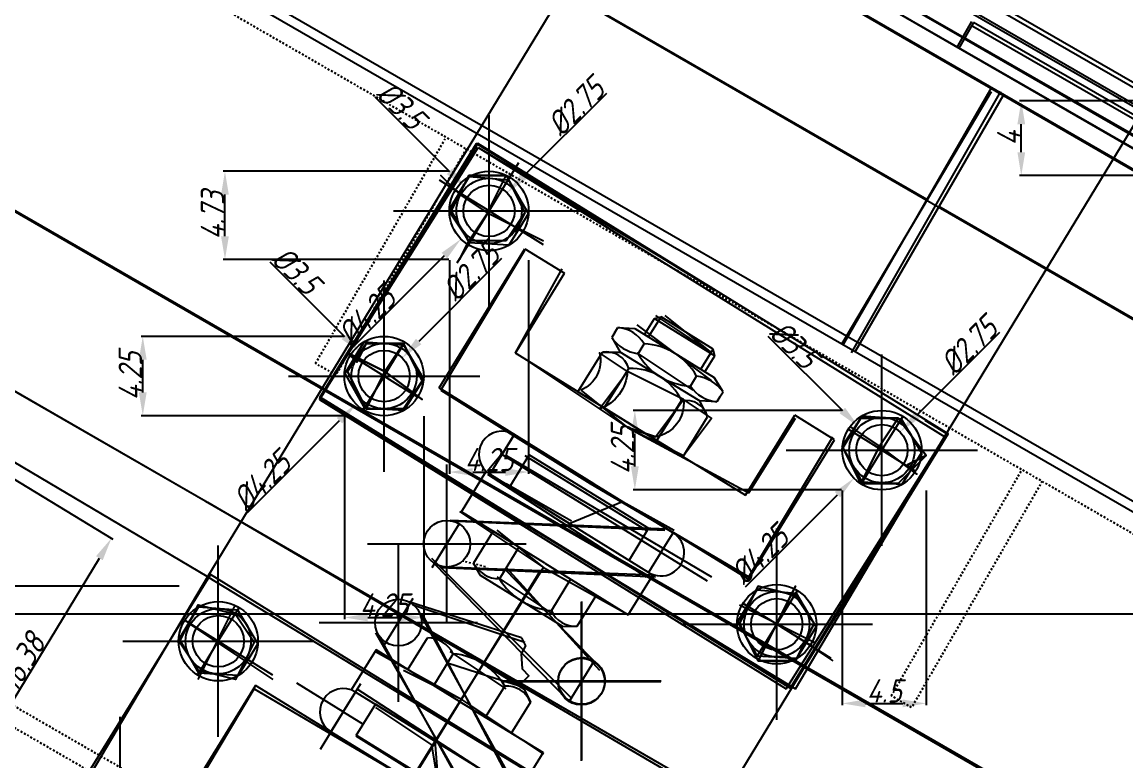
# Model space of a CAD drawing. Header units: millimetres. Extents: x 2787 to 6144, y -18 to 478.
# Drawn here: x 5946.6 to 6005.7, y 181.6 to 221.2 of the extents above; entities that cross this region are included whole.
import ezdxf

# ---------------------------------------------------------------- set-up
doc = ezdxf.new("R2010")
doc.units = ezdxf.units.MM
for name, pattern in [('ACAD_ISO02W100', [15, 12, -3]), ('CENTER', [50.8, 31.75, -6.35, 6.35, -6.35]), ('CENTER2', [28.575, 19.05, -3.175, 3.175, -3.175]), ('HIDDEN', [0.2, 0.1, -0.1])]:
    doc.linetypes.add(name, pattern=pattern)
for name, color, linetype in [('ADIM', 3, 'Continuous'), ('ADIM_CENTER', 1, 'Continuous'), ('ADIM_CLEAN', 3, 'Continuous'), ('ADIM_CLEAN_L', 3, 'Continuous')]:
    doc.layers.add(name, color=color, linetype=linetype)
for name, color, linetype, lineweight in [('图层1', 1, 'CENTER2', 25), ('图层2', 160, 'Continuous', 25), ('虚线', 8, 'ACAD_ISO02W100', 13)]:
    doc.layers.add(name, color=color, linetype=linetype, lineweight=lineweight)
doc.styles.get("Standard").update_dxf_attribs({"font": 'gbeitc.shx', "bigfont": 'gbcbig.shx'})
doc.dimstyles.new('ADIM', dxfattribs={"dimscale": 0.5, "dimtxt": 2.5, "dimasz": 2.5, "dimexe": 0.18, "dimexo": 0.0625, "dimgap": 0.09, "dimtad": 1, "dimdec": 4, "dimzin": 0, "dimdsep": 46, "dimtxsty": 'Standard', "dimcen": 0.09, "dimadec": 0, "dimazin": 0, "dimtfac": 1, "dimtdec": 4, "dimtofl": 0, "dimtmove": 0, "dimatfit": 3, "dimfxl": 1, "dimtolj": 1, "dimtzin": 0, "dimarcsym": 0})

# ---------------------------------------------------------------- blocks, each defined once
blk = doc.blocks.new('*D19')
at = {"layer": 'ADIM', "color": 0, "lineweight": -2, "transparency": 16777216}
for p, q in [((5921.027, 211.984), (5951.428, 193.526)), ((5912.527, 197.984), (5942.928, 179.526)), ((5943.5, 180.641), (5950.702, 192.504))]:
    blk.add_line(p, q, dxfattribs=at)
at = {"layer": 'ADIM', "color": 0, "transparency": 16777216}
for points in [[(5950.524, 192.612), (5950.88, 192.396), (5951.351, 193.573)], [(5943.322, 180.749), (5943.678, 180.533), (5942.851, 179.573)]]:
    blk.add_solid(points, dxfattribs=at)
at = {"layer": 'Defpoints', "color": 0, "transparency": 16777216}
for p in [(5921, 212), (5912.5, 198), (5951.351, 193.573)]:
    blk.add_point(p, dxfattribs=at)
at = {"layer": 'ADIM', "color": 0, "transparency": 16777216, "insert": (5946.528, 186.92), "char_height": 1.25, "attachment_point": 5, "rotation": 58.73627}
blk.add_mtext('\\A1;16.38', dxfattribs=at)
blk = doc.blocks.new('*D20')
at = {"layer": 'ADIM', "color": 0, "lineweight": -2, "transparency": 16777216}
for p, q in [((5895.516, 227.527), (5926.949, 279.239)), ((5951.334, 264.311), (5927.97, 278.513)), ((5921.016, 212.027), (5952.449, 263.739))]:
    blk.add_line(p, q, dxfattribs=at)
at = {"layer": 'ADIM', "color": 0, "transparency": 16777216}
for points in [[(5928.079, 278.691), (5927.862, 278.335), (5926.902, 279.162)], [(5951.442, 264.489), (5951.226, 264.133), (5952.402, 263.662)]]:
    blk.add_solid(points, dxfattribs=at)
at = {"layer": 'Defpoints', "color": 0, "transparency": 16777216}
for p in [(5926.902, 279.162), (5895.5, 227.5), (5921, 212)]:
    blk.add_point(p, dxfattribs=at)
at = {"layer": 'ADIM', "color": 0, "transparency": 16777216, "insert": (5940, 271.984), "char_height": 1.25, "attachment_point": 5, "rotation": 328.70696}
blk.add_mtext('\\A1;29.84', dxfattribs=at)
blk = doc.blocks.new('*D44')
at = {"layer": 'ADIM', "color": 0, "lineweight": -2, "transparency": 16777216}
for p, q in [((6011.469, 189.5), (5849.948, 189.5)), ((5850.038, 127.75), (5850.038, 188.25)), ((6011.469, 126.5), (5849.948, 126.5))]:
    blk.add_line(p, q, dxfattribs=at)
at = {"layer": 'ADIM', "color": 0, "transparency": 16777216}
for points in [[(5849.83, 188.25), (5850.246, 188.25), (5850.038, 189.5)], [(5849.83, 127.75), (5850.246, 127.75), (5850.038, 126.5)]]:
    blk.add_solid(points, dxfattribs=at)
at = {"layer": 'Defpoints', "color": 0, "transparency": 16777216}
for p in [(5850.038, 189.5), (6011.5, 189.5), (6011.5, 126.5)]:
    blk.add_point(p, dxfattribs=at)
at = {"layer": 'ADIM', "color": 0, "transparency": 16777216, "insert": (5849.368, 158), "char_height": 1.25, "attachment_point": 5, "rotation": 90}
blk.add_mtext('\\A1;63', dxfattribs=at)
blk = doc.blocks.new('*D46')
at = {"layer": 'ADIM', "color": 0, "lineweight": -2, "transparency": 16777216}
for p, q in [((5956.516, 191.527), (5987.949, 243.239)), ((6012.334, 228.311), (5988.97, 242.513)), ((5982.016, 176.027), (6013.449, 227.739))]:
    blk.add_line(p, q, dxfattribs=at)
at = {"layer": 'ADIM', "color": 0, "transparency": 16777216}
for points in [[(5989.079, 242.691), (5988.862, 242.335), (5987.902, 243.162)], [(6012.442, 228.489), (6012.226, 228.133), (6013.402, 227.662)]]:
    blk.add_solid(points, dxfattribs=at)
at = {"layer": 'Defpoints', "color": 0, "transparency": 16777216}
for p in [(5987.902, 243.162), (5956.5, 191.5), (5982, 176)]:
    blk.add_point(p, dxfattribs=at)
at = {"layer": 'ADIM', "color": 0, "transparency": 16777216, "insert": (6001, 235.984), "char_height": 1.25, "attachment_point": 5, "rotation": 328.70696}
blk.add_mtext('\\A1;29.84', dxfattribs=at)
blk = doc.blocks.new('*D47')
at = {"layer": 'ADIM', "color": 0, "lineweight": -2, "transparency": 16777216}
for p, q in [((5956.473, 191.516), (5926.888, 209.048)), ((5926.328, 207.927), (5919.602, 196.577)), ((5948.473, 178.016), (5918.888, 195.548))]:
    blk.add_line(p, q, dxfattribs=at)
at = {"layer": 'ADIM', "color": 0, "transparency": 16777216}
for points in [[(5926.149, 208.033), (5926.507, 207.821), (5926.965, 209.002)], [(5919.423, 196.684), (5919.782, 196.471), (5918.965, 195.502)]]:
    blk.add_solid(points, dxfattribs=at)
at = {"layer": 'Defpoints', "color": 0, "transparency": 16777216}
for p in [(5918.965, 195.502), (5956.5, 191.5), (5948.5, 178)]:
    blk.add_point(p, dxfattribs=at)
at = {"layer": 'ADIM', "color": 0, "transparency": 16777216, "insert": (5922.389, 202.594), "char_height": 1.25, "attachment_point": 5, "rotation": 59.34933}
blk.add_mtext('\\A1;15.69', dxfattribs=at)
blk = doc.blocks.new('*D50')
at = {"layer": 'ADIM', "color": 0, "lineweight": -2, "transparency": 16777216}
for p, q in [((5954.969, 191), (5877.641, 191)), ((5877.731, 165.25), (5877.731, 189.75)), ((5954.969, 164), (5877.641, 164))]:
    blk.add_line(p, q, dxfattribs=at)
at = {"layer": 'ADIM', "color": 0, "transparency": 16777216}
for points in [[(5877.523, 189.75), (5877.939, 189.75), (5877.731, 191)], [(5877.523, 165.25), (5877.939, 165.25), (5877.731, 164)]]:
    blk.add_solid(points, dxfattribs=at)
at = {"layer": 'Defpoints', "color": 0, "transparency": 16777216}
for p in [(5877.731, 191), (5955, 191), (5955, 164)]:
    blk.add_point(p, dxfattribs=at)
at = {"layer": 'ADIM', "color": 0, "transparency": 16777216, "insert": (5877.061, 177.5), "char_height": 1.25, "attachment_point": 5, "rotation": 90}
blk.add_mtext('\\A1;27', dxfattribs=at)
blk = doc.blocks.new('*D65')
at = {"layer": 'ADIM', "color": 0, "lineweight": -2, "transparency": 16777216}
for p, q in [((5963.833, 200.102), (5963.833, 189.237)), ((5968.083, 200.102), (5968.083, 189.237)), ((5965.083, 189.327), (5966.833, 189.327))]:
    blk.add_line(p, q, dxfattribs=at)
at = {"layer": 'ADIM', "color": 0, "transparency": 16777216}
for points in [[(5965.083, 189.535), (5965.083, 189.119), (5963.833, 189.327)], [(5966.833, 189.535), (5966.833, 189.119), (5968.083, 189.327)]]:
    blk.add_solid(points, dxfattribs=at)
at = {"layer": 'Defpoints', "color": 0, "transparency": 16777216}
for p in [(5963.833, 200.133), (5968.083, 200.133), (5968.083, 189.327)]:
    blk.add_point(p, dxfattribs=at)
at = {"layer": 'ADIM', "color": 0, "transparency": 16777216, "insert": (5965.958, 189.997), "char_height": 1.25, "attachment_point": 5}
blk.add_mtext('\\A1;4.25', dxfattribs=at)
blk = doc.blocks.new('*D66')
at = {"layer": 'ADIM', "color": 0, "lineweight": -2, "transparency": 16777216}
for p, q in [((5963.802, 204.383), (5952.937, 204.383)), ((5953.027, 201.383), (5953.027, 203.133)), ((5963.802, 200.133), (5952.937, 200.133))]:
    blk.add_line(p, q, dxfattribs=at)
at = {"layer": 'ADIM', "color": 0, "transparency": 16777216}
for points in [[(5952.819, 203.133), (5953.235, 203.133), (5953.027, 204.383)], [(5952.819, 201.383), (5953.235, 201.383), (5953.027, 200.133)]]:
    blk.add_solid(points, dxfattribs=at)
at = {"layer": 'Defpoints', "color": 0, "transparency": 16777216}
for p in [(5953.027, 204.383), (5963.833, 204.383), (5963.833, 200.133)]:
    blk.add_point(p, dxfattribs=at)
at = {"layer": 'ADIM', "color": 0, "transparency": 16777216, "insert": (5952.357, 202.258), "char_height": 1.25, "attachment_point": 5, "rotation": 90}
blk.add_mtext('\\A1;4.25', dxfattribs=at)
blk = doc.blocks.new('*D67')
at = {"layer": 'ADIM', "color": 0, "lineweight": -2, "transparency": 16777216}
for p, q in [((5972.253, 208.553), (5967.814, 204.114)), ((5965.958, 202.213), (5965.958, 202.303)), ((5965.913, 202.258), (5966.003, 202.258))]:
    blk.add_line(p, q, dxfattribs=at)
at = {"layer": 'ADIM', "color": 0, "transparency": 16777216}
blk.add_solid([(5967.667, 204.262), (5967.962, 203.967), (5966.93, 203.231)], dxfattribs=at)
at = {"layer": 'Defpoints', "color": 0, "transparency": 16777216}
for p in [(5966.93, 203.231), (5965.958, 202.258)]:
    blk.add_point(p, dxfattribs=at)
at = {"layer": 'ADIM', "color": 0, "transparency": 16777216, "insert": (5970.597, 207.844), "char_height": 1.25, "attachment_point": 5, "rotation": 45}
blk.add_mtext('\\A1;%%c2.75', dxfattribs=at)
blk = doc.blocks.new('*D68')
at = {"layer": 'ADIM', "color": 0, "lineweight": -2, "transparency": 16777216}
for p, q in [((5959.843, 208.373), (5963.837, 204.38)), ((5965.958, 202.213), (5965.958, 202.303)), ((5965.913, 202.258), (5966.003, 202.258))]:
    blk.add_line(p, q, dxfattribs=at)
at = {"layer": 'ADIM', "color": 0, "transparency": 16777216}
blk.add_solid([(5963.984, 204.527), (5963.689, 204.232), (5964.721, 203.496)], dxfattribs=at)
at = {"layer": 'Defpoints', "color": 0, "transparency": 16777216}
for p in [(5964.721, 203.496), (5965.958, 202.258)]:
    blk.add_point(p, dxfattribs=at)
at = {"layer": 'ADIM', "color": 0, "transparency": 16777216, "insert": (5961.242, 207.922), "char_height": 1.25, "attachment_point": 5, "rotation": 315}
blk.add_mtext('\\A1;%%c3.5', dxfattribs=at)
blk = doc.blocks.new('*D69')
at = {"layer": 'ADIM', "color": 0, "lineweight": -2, "transparency": 16777216}
for p, q in [((5965.958, 202.213), (5965.958, 202.303)), ((5965.913, 202.258), (5966.003, 202.258)), ((5958.644, 194.944), (5963.572, 199.872))]:
    blk.add_line(p, q, dxfattribs=at)
at = {"layer": 'ADIM', "color": 0, "transparency": 16777216}
blk.add_solid([(5963.424, 200.019), (5963.719, 199.724), (5964.455, 200.756)], dxfattribs=at)
at = {"layer": 'Defpoints', "color": 0, "transparency": 16777216}
for p in [(5965.958, 202.258), (5964.455, 200.756)]:
    blk.add_point(p, dxfattribs=at)
at = {"layer": 'ADIM', "color": 0, "transparency": 16777216, "insert": (5959.39, 196.638), "char_height": 1.25, "attachment_point": 5, "rotation": 45}
blk.add_mtext('\\A1;%%c4.25', dxfattribs=at)
blk = doc.blocks.new('*D70')
at = {"layer": 'ADIM', "color": 0, "lineweight": -2, "transparency": 16777216}
for p, q in [((5969.454, 208.469), (5969.454, 197.027)), ((5973.704, 208.469), (5973.704, 197.027)), ((5970.704, 197.117), (5972.454, 197.117))]:
    blk.add_line(p, q, dxfattribs=at)
at = {"layer": 'ADIM', "color": 0, "transparency": 16777216}
for points in [[(5970.704, 197.325), (5970.704, 196.909), (5969.454, 197.117)], [(5972.454, 197.325), (5972.454, 196.909), (5973.704, 197.117)]]:
    blk.add_solid(points, dxfattribs=at)
at = {"layer": 'Defpoints', "color": 0, "transparency": 16777216}
for p in [(5969.454, 208.5), (5973.704, 208.5), (5973.704, 197.117)]:
    blk.add_point(p, dxfattribs=at)
at = {"layer": 'ADIM', "color": 0, "transparency": 16777216, "insert": (5971.579, 197.787), "char_height": 1.25, "attachment_point": 5}
blk.add_mtext('\\A1;4.25', dxfattribs=at)
blk = doc.blocks.new('*D71')
at = {"layer": 'ADIM', "color": 0, "lineweight": -2, "transparency": 16777216}
for p, q in [((5969.423, 213.229), (5957.341, 213.229)), ((5957.431, 209.75), (5957.431, 211.979)), ((5969.423, 208.5), (5957.341, 208.5))]:
    blk.add_line(p, q, dxfattribs=at)
at = {"layer": 'ADIM', "color": 0, "transparency": 16777216}
for points in [[(5957.222, 211.979), (5957.639, 211.979), (5957.431, 213.229)], [(5957.222, 209.75), (5957.639, 209.75), (5957.431, 208.5)]]:
    blk.add_solid(points, dxfattribs=at)
at = {"layer": 'Defpoints', "color": 0, "transparency": 16777216}
for p in [(5957.431, 213.229), (5969.454, 213.229), (5969.454, 208.5)]:
    blk.add_point(p, dxfattribs=at)
at = {"layer": 'ADIM', "color": 0, "transparency": 16777216, "insert": (5956.761, 210.864), "char_height": 1.25, "attachment_point": 5, "rotation": 90}
blk.add_mtext('\\A1;4.73', dxfattribs=at)
blk = doc.blocks.new('*D72')
at = {"layer": 'ADIM', "color": 0, "lineweight": -2, "transparency": 16777216}
for p, q in [((5977.874, 217.399), (5973.435, 212.96)), ((5971.534, 211.104), (5971.624, 211.104)), ((5971.579, 211.059), (5971.579, 211.149))]:
    blk.add_line(p, q, dxfattribs=at)
at = {"layer": 'ADIM', "color": 0, "transparency": 16777216}
blk.add_solid([(5973.288, 213.107), (5973.583, 212.813), (5972.551, 212.076)], dxfattribs=at)
at = {"layer": 'Defpoints', "color": 0, "transparency": 16777216}
for p in [(5972.551, 212.076), (5971.579, 211.104)]:
    blk.add_point(p, dxfattribs=at)
at = {"layer": 'ADIM', "color": 0, "transparency": 16777216, "insert": (5976.218, 216.69), "char_height": 1.25, "attachment_point": 5, "rotation": 45}
blk.add_mtext('\\A1;%%c2.75', dxfattribs=at)
blk = doc.blocks.new('*D73')
at = {"layer": 'ADIM', "color": 0, "lineweight": -2, "transparency": 16777216}
for p, q in [((5965.464, 217.219), (5969.458, 213.225)), ((5971.534, 211.104), (5971.624, 211.104)), ((5971.579, 211.059), (5971.579, 211.149))]:
    blk.add_line(p, q, dxfattribs=at)
at = {"layer": 'ADIM', "color": 0, "transparency": 16777216}
blk.add_solid([(5969.605, 213.372), (5969.31, 213.078), (5970.342, 212.341)], dxfattribs=at)
at = {"layer": 'Defpoints', "color": 0, "transparency": 16777216}
for p in [(5970.342, 212.341), (5971.579, 211.104)]:
    blk.add_point(p, dxfattribs=at)
at = {"layer": 'ADIM', "color": 0, "transparency": 16777216, "insert": (5966.863, 216.768), "char_height": 1.25, "attachment_point": 5, "rotation": 315}
blk.add_mtext('\\A1;%%c3.5', dxfattribs=at)
blk = doc.blocks.new('*D74')
at = {"layer": 'ADIM', "color": 0, "lineweight": -2, "transparency": 16777216}
for p, q in [((5971.534, 211.104), (5971.624, 211.104)), ((5971.579, 211.059), (5971.579, 211.149)), ((5964.265, 203.79), (5969.193, 208.717))]:
    blk.add_line(p, q, dxfattribs=at)
at = {"layer": 'ADIM', "color": 0, "transparency": 16777216}
blk.add_solid([(5969.045, 208.865), (5969.34, 208.57), (5970.077, 209.601)], dxfattribs=at)
at = {"layer": 'Defpoints', "color": 0, "transparency": 16777216}
for p in [(5971.579, 211.104), (5970.077, 209.601)]:
    blk.add_point(p, dxfattribs=at)
at = {"layer": 'ADIM', "color": 0, "transparency": 16777216, "insert": (5965.011, 205.483), "char_height": 1.25, "attachment_point": 5, "rotation": 45}
blk.add_mtext('\\A1;%%c4.25', dxfattribs=at)
blk = doc.blocks.new('*D78')
at = {"layer": 'ADIM', "color": 0, "lineweight": -2, "transparency": 16777216}
for p, q in [((5990.5, 196.134), (5990.5, 184.633)), ((5995, 196.134), (5995, 184.633)), ((5991.75, 184.723), (5993.75, 184.723))]:
    blk.add_line(p, q, dxfattribs=at)
at = {"layer": 'ADIM', "color": 0, "transparency": 16777216}
for points in [[(5991.75, 184.932), (5991.75, 184.515), (5990.5, 184.723)], [(5993.75, 184.932), (5993.75, 184.515), (5995, 184.723)]]:
    blk.add_solid(points, dxfattribs=at)
at = {"layer": 'Defpoints', "color": 0, "transparency": 16777216}
for p in [(5990.5, 196.165), (5995, 196.165), (5995, 184.723)]:
    blk.add_point(p, dxfattribs=at)
at = {"layer": 'ADIM', "color": 0, "transparency": 16777216, "insert": (5992.75, 185.393), "char_height": 1.25, "attachment_point": 5}
blk.add_mtext('\\A1;4.5', dxfattribs=at)
blk = doc.blocks.new('*D79')
at = {"layer": 'ADIM', "color": 0, "lineweight": -2, "transparency": 16777216}
for p, q in [((5990.469, 200.415), (5979.305, 200.415)), ((5979.395, 197.415), (5979.395, 199.165)), ((5990.469, 196.165), (5979.305, 196.165))]:
    blk.add_line(p, q, dxfattribs=at)
at = {"layer": 'ADIM', "color": 0, "transparency": 16777216}
for points in [[(5979.187, 199.165), (5979.603, 199.165), (5979.395, 200.415)], [(5979.187, 197.415), (5979.603, 197.415), (5979.395, 196.165)]]:
    blk.add_solid(points, dxfattribs=at)
at = {"layer": 'Defpoints', "color": 0, "transparency": 16777216}
for p in [(5979.395, 200.415), (5990.5, 200.415), (5990.5, 196.165)]:
    blk.add_point(p, dxfattribs=at)
at = {"layer": 'ADIM', "color": 0, "transparency": 16777216, "insert": (5978.725, 198.29), "char_height": 1.25, "attachment_point": 5, "rotation": 90}
blk.add_mtext('\\A1;4.25', dxfattribs=at)
blk = doc.blocks.new('*D80')
at = {"layer": 'ADIM', "color": 0, "lineweight": -2, "transparency": 16777216}
for p, q in [((5998.93, 204.585), (5994.491, 200.146)), ((5992.59, 198.29), (5992.68, 198.29)), ((5992.635, 198.245), (5992.635, 198.335))]:
    blk.add_line(p, q, dxfattribs=at)
at = {"layer": 'ADIM', "color": 0, "transparency": 16777216}
blk.add_solid([(5994.344, 200.294), (5994.638, 199.999), (5993.607, 199.262)], dxfattribs=at)
at = {"layer": 'Defpoints', "color": 0, "transparency": 16777216}
for p in [(5993.607, 199.262), (5992.635, 198.29)]:
    blk.add_point(p, dxfattribs=at)
at = {"layer": 'ADIM', "color": 0, "transparency": 16777216, "insert": (5997.274, 203.876), "char_height": 1.25, "attachment_point": 5, "rotation": 45}
blk.add_mtext('\\A1;%%c2.75', dxfattribs=at)
blk = doc.blocks.new('*D81')
at = {"layer": 'ADIM', "color": 0, "lineweight": -2, "transparency": 16777216}
for p, q in [((5986.52, 204.405), (5990.514, 200.411)), ((5992.59, 198.29), (5992.68, 198.29)), ((5992.635, 198.245), (5992.635, 198.335))]:
    blk.add_line(p, q, dxfattribs=at)
at = {"layer": 'ADIM', "color": 0, "transparency": 16777216}
blk.add_solid([(5990.661, 200.559), (5990.366, 200.264), (5991.398, 199.528)], dxfattribs=at)
at = {"layer": 'Defpoints', "color": 0, "transparency": 16777216}
for p in [(5991.398, 199.528), (5992.635, 198.29)]:
    blk.add_point(p, dxfattribs=at)
at = {"layer": 'ADIM', "color": 0, "transparency": 16777216, "insert": (5987.918, 203.954), "char_height": 1.25, "attachment_point": 5, "rotation": 315}
blk.add_mtext('\\A1;%%c3.5', dxfattribs=at)
blk = doc.blocks.new('*D82')
at = {"layer": 'ADIM', "color": 0, "lineweight": -2, "transparency": 16777216}
for p, q in [((5992.59, 198.29), (5992.68, 198.29)), ((5992.635, 198.245), (5992.635, 198.335)), ((5985.321, 190.976), (5990.249, 195.904))]:
    blk.add_line(p, q, dxfattribs=at)
at = {"layer": 'ADIM', "color": 0, "transparency": 16777216}
blk.add_solid([(5990.101, 196.051), (5990.396, 195.756), (5991.132, 196.788)], dxfattribs=at)
at = {"layer": 'Defpoints', "color": 0, "transparency": 16777216}
for p in [(5992.635, 198.29), (5991.132, 196.788)]:
    blk.add_point(p, dxfattribs=at)
at = {"layer": 'ADIM', "color": 0, "transparency": 16777216, "insert": (5986.067, 192.67), "char_height": 1.25, "attachment_point": 5, "rotation": 45}
blk.add_mtext('\\A1;%%c4.25', dxfattribs=at)
blk = doc.blocks.new('*D189')
at = {"layer": 'ADIM', "color": 0, "lineweight": -2, "transparency": 16777216}
for p, q in [((6011.469, 217), (6000.01, 217)), ((6000.1, 214.25), (6000.1, 215.75)), ((6011.469, 213), (6000.01, 213))]:
    blk.add_line(p, q, dxfattribs=at)
at = {"layer": 'ADIM', "color": 0, "transparency": 16777216}
for points in [[(5999.892, 215.75), (6000.308, 215.75), (6000.1, 217)], [(5999.892, 214.25), (6000.308, 214.25), (6000.1, 213)]]:
    blk.add_solid(points, dxfattribs=at)
at = {"layer": 'Defpoints', "color": 0, "transparency": 16777216}
for p in [(6000.1, 217), (6011.5, 217), (6011.5, 213)]:
    blk.add_point(p, dxfattribs=at)
at = {"layer": 'ADIM', "color": 0, "transparency": 16777216, "insert": (5999.43, 215), "char_height": 1.25, "attachment_point": 5, "rotation": 90}
blk.add_mtext('\\A1;4', dxfattribs=at)

msp = doc.modelspace()

# ---------------------------------------------------------------- linework, layer by layer
at = {"color": 7, "linetype": 'Continuous', "lineweight": -3}
for p, q in [((6139.25092, 140.76587), (5731.60126, 376.32245)), ((6138.87591, 140.11634), (5731.22628, 375.67295)), ((5730.10334, 373.72797), (6137.87692, 138.38603)), ((5729.60334, 372.86194), (6137.37707, 137.51992)), ((6113.91684, 132.7302), (5721.6621, 359.10731)), ((6105.91926, 118.8724), (5769.38922, 313.08981)), ((5996.93866, 220.38806), (5950.93835, 246.94636)), ((5949.1367, 238.21898), (5995.04068, 211.72699)), ((5956.4115, 195.53921), (5909.59669, 222.53897)), ((5997.43858, 221.25395), (5996.62621, 219.84688)), ((5997.54682, 221.19146), (5996.73445, 219.78439)), ((6043.54713, 194.63317), (5997.54682, 221.19146)), ((6043.04721, 193.76728), (5997.0469, 220.32557)), ((5998.49148, 217.70396), (5990.55398, 203.95581)), ((5999.14107, 217.32908), (5991.20357, 203.58092)), ((5995.69026, 211.3521), (6041.59423, 184.86011)), ((5989.19407, 176.61219), (5956.4115, 195.53921))]:
    msp.add_line(p, q, dxfattribs=at)
at = {"lineweight": -3}
for p, q in [((5968.90877, 201.63409), (5973.50364, 209.08054)), ((5973.50364, 209.08054), (5975.6312, 207.76772)), ((5973.06784, 203.61084), (5975.6312, 207.76772)), ((5979.91602, 204.4834), (5980.43816, 205.33626)), ((5980.12878, 204.35212), (5980.80117, 205.42501)), ((5980.43816, 205.33626), (5980.80117, 205.42501)), ((5980.43816, 205.33626), (5983.67251, 203.34049)), ((5983.5923, 203.70228), (5980.80117, 205.42501)), ((5978.31894, 204.5876), (5978.48304, 204.85355)), ((5978.48304, 204.85355), (5979.3874, 204.80959)), ((5979.3874, 204.80959), (5983.64252, 202.18395)), ((5978.31894, 204.5876), (5978.15484, 204.32166)), ((5978.15484, 204.32166), (5978.59971, 203.53306)), ((5978.23824, 204.6374), (5978.23824, 204.6374)), ((5980.12878, 204.35212), (5979.91602, 204.4834)), ((5972.99029, 203.48793), (5973.06784, 203.61084)), ((5979.16021, 199.68075), (5972.99029, 203.48793)), ((5976.34138, 201.42054), (5977.66548, 203.54109)), ((5977.66548, 203.54109), (5978.59971, 203.53306)), ((5980.73559, 202.23382), (5978.59971, 203.53306)), ((5979.56454, 203.45179), (5979.89644, 203.9814)), ((5982.92761, 202.62509), (5983.5923, 203.70228)), ((5983.67252, 203.34045), (5983.5923, 203.70228)), ((5983.14037, 202.49381), (5983.67252, 203.34045)), ((5977.74769, 200.55277), (5979.07529, 202.67114)), ((5977.74769, 200.55277), (5979.07529, 202.67114)), ((5982.92761, 202.62509), (5983.14037, 202.49381)), ((5980.73559, 202.23382), (5982.87147, 200.93459)), ((5982.36966, 201.72088), (5982.69787, 202.25276)), ((5984.11931, 201.40949), (5983.64252, 202.18395)), ((5977.19098, 196.48942), (5968.90877, 201.63409)), ((5979.14535, 199.69034), (5976.32634, 201.42982)), ((5979.16021, 199.68075), (5976.34138, 201.42054)), ((5983.9552, 201.14355), (5983.7911, 200.8776)), ((5983.9552, 201.14355), (5984.11931, 201.40949)), ((5977.73247, 200.56175), (5977.73265, 200.56205)), ((5979.14517, 199.69004), (5977.73247, 200.56175)), ((5979.16039, 199.68106), (5977.74769, 200.55277)), ((5980.57281, 198.80889), (5981.89304, 200.94846)), ((5980.57281, 198.80889), (5981.90402, 200.92499)), ((5983.29204, 200.06883), (5982.87147, 200.93459)), ((5983.7911, 200.8776), (5982.87147, 200.93459)), ((5983.7248, 200.88468), (5983.73015, 200.88138)), ((5981.97922, 197.94127), (5983.29204, 200.06883)), ((5985.31527, 195.88316), (5987.96348, 200.15803)), ((5990.09104, 198.84521), (5987.96348, 200.15803)), ((5979.14535, 199.69034), (5985.31527, 195.88316)), ((5979.16021, 199.68075), (5979.16039, 199.68106)), ((5979.16021, 199.68075), (5981.97922, 197.94127)), ((5979.16021, 199.68075), (5980.57281, 198.80889)), ((5985.48095, 191.37408), (5990.09104, 198.84521)), ((5972.68771, 196.33254), (5973.73138, 198.03863)), ((5973.73138, 198.03863), (5980.11703, 194.105)), ((5970.10229, 194.99345), (5971.41511, 197.12101)), ((5980.12569, 191.74092), (5971.62012, 196.99974)), ((5977.18347, 196.49408), (5985.48095, 191.37408)), ((5977.19098, 196.48942), (5977.19099, 196.48944)), ((5977.19098, 196.48942), (5981.44609, 193.86378)), ((5975.88049, 194.36564), (5972.68771, 196.33254)), ((5975.88049, 194.36564), (5978.73837, 195.53227)), ((5974.57016, 192.23653), (5970.10229, 194.99345)), ((5981.1347, 194.05003), (5969.49178, 194.51333)), ((5975.76204, 194.17368), (5975.75928, 194.17383)), ((5980.11703, 194.105), (5979.0832, 192.39293)), ((5971.80433, 193.9432), (5970.75194, 192.24247)), ((5974.57016, 192.23653), (5971.80433, 193.9432)), ((5973.18475, 193.09141), (5972.13979, 191.39694)), ((5974.56767, 192.23808), (5973.18475, 193.09141)), ((5975.22174, 193.29808), (5975.20411, 193.2695)), ((5975.22174, 193.29808), (5975.22174, 193.29808)), ((5975.8713, 184.82919), (5968.58003, 192.27239)), ((5971.11508, 191.57775), (5970.75194, 192.24247)), ((5974.56767, 192.23808), (5979.02869, 189.47009)), ((5974.56767, 192.23808), (5975.94846, 191.38132)), ((5980.34981, 191.59251), (5969.2301, 192.02725)), ((5972.45084, 191.90133), (5977.48533, 186.70796)), ((5980.1257, 191.74093), (5980.12569, 191.74092)), ((5973.32774, 190.21241), (5971.11508, 191.57775)), ((5975.94846, 191.38132), (5974.91991, 189.70319)), ((5979.02869, 189.47009), (5980.34981, 191.59251)), ((5980.34981, 191.59251), (5980.36879, 191.62299)), ((5980.34981, 191.59251), (5980.48726, 191.58713)), ((5973.52961, 190.55021), (5973.53359, 190.54778)), ((5976.3029, 188.86062), (5977.35587, 190.56098)), ((5979.47689, 190.67242), (5979.45926, 190.64384)), ((5973.32282, 188.23367), (5967.28203, 190.16885)), ((5973.32298, 190.21535), (5975.53564, 188.85002)), ((5973.16823, 179.95402), (5967.79268, 189.69777)), ((5975.53564, 188.85002), (5976.3029, 188.86062)), ((5976.3013, 188.86159), (5976.3029, 188.86062)), ((5971.32372, 178.15035), (5965.688, 188.34892)), ((5967.23471, 186.53767), (5968.28283, 188.24103)), ((5969.03982, 188.21457), (5968.28283, 188.24103)), ((5971.25248, 186.84924), (5969.03982, 188.21457)), ((5973.32587, 188.22751), (5973.32282, 188.23367)), ((5965.53267, 187.58792), (5964.21985, 185.46036)), ((5970.00054, 184.831), (5965.53267, 187.58792)), ((5965.97478, 187.84306), (5965.97019, 187.85108)), ((5965.97096, 187.83686), (5965.97478, 187.84306)), ((5968.61513, 185.68587), (5969.66099, 187.37978)), ((5977.2047, 186.9901), (5976.6322, 187.17351)), ((5977.20747, 186.99459), (5977.18412, 186.95675)), ((5970.00054, 184.831), (5967.23471, 186.53767)), ((5970.96721, 186.36668), (5969.34967, 186.87556)), ((5970.95124, 186.3717), (5971.04109, 186.51732)), ((5970.95124, 186.3717), (5973.16277, 185.67594)), ((5971.04109, 186.51732), (5971.04505, 186.51485)), ((5971.24772, 186.85218), (5973.46038, 185.48685)), ((5959.06205, 185.67648), (5954.46718, 178.23003)), ((5967.37473, 180.5812), (5959.06205, 185.67648)), ((5972.93507, 180.08778), (5964.42019, 185.33152)), ((5969.99804, 184.83253), (5968.61513, 185.68587)), ((5971.38306, 183.98263), (5972.42168, 185.65456)), ((5973.46038, 185.48685), (5973.79501, 184.79633)), ((5965.49532, 184.67653), (5964.43849, 182.97856)), ((5968.68522, 182.70498), (5965.49532, 184.67653)), ((5969.99804, 184.83253), (5974.47273, 182.08669)), ((5969.99804, 184.83253), (5971.38306, 183.98263)), ((5973.79501, 184.79633), (5972.74747, 183.0926)), ((5973.79342, 184.79732), (5973.79501, 184.79633)), ((5975.86853, 184.8247), (5976.24934, 184.7049)), ((5969.34396, 183.77253), (5969.36159, 183.80111)), ((5969.34396, 183.77253), (5969.34396, 183.77253)), ((5964.43849, 182.97856), (5970.81818, 179.03527)), ((5968.80367, 182.89694), (5968.68522, 182.70498)), ((5968.68522, 182.70498), (5968.80367, 182.89694)), ((5968.80367, 182.89694), (5968.8023, 182.89933)), ((5968.68522, 182.70498), (5968.9242, 179.62741)), ((5974.47273, 182.08669), (5973.16823, 179.95402))]:
    msp.add_line(p, q, dxfattribs=at)
for points in [[(5994.93212, 199.89713), (5996.12068, 199.16372), (5987.71863, 185.54735), (5962.50707, 201.10427), (5970.90912, 214.72064), (5983.66062, 206.85227)], [(5973.32587, 188.22751), (5973.53635, 187.80238), (5973.30445, 187.37184), (5973.35273, 186.57439), (5973.71902, 186.19653), (5973.15951, 185.67289)]]:
    msp.add_lwpolyline(points, dxfattribs=at)
for points in [[(5962.57405, 201.10241), (5987.78561, 185.54549), (5996.18766, 199.16186), (5970.9761, 214.71878)], [(5948.26251, 178.01951), (5973.47407, 162.46259), (5981.87612, 176.07896), (5956.66456, 191.63588)]]:
    msp.add_lwpolyline(points, close=True, dxfattribs=at)
for centre, radius in [((5971.57913, 211.10372), 2.125), ((5971.57913, 211.10372), 1.375), ((5965.95809, 202.25825), 2.125), ((5965.95809, 202.25825), 1.375), ((5992.63502, 198.29012), 2.125), ((5992.63502, 198.29012), 1.375), ((5969.32618, 193.27434), 1.25), ((5986.99485, 188.95928), 2.125), ((5957.07493, 188.05394), 2.125), ((5966.72113, 189.05259), 1.25), ((5986.99485, 188.95928), 1.375), ((5957.07493, 188.05394), 1.375), ((5976.52771, 185.89297), 1.25), ((5976.54829, 185.92633), 1.25)]:
    msp.add_circle(centre, radius, dxfattribs=at)
for centre, radius, start, end in [((5978.35562, 203.06569), 1.79239, 30.7229581, 85.9233105), ((5979.89138, 205.5587), 2.1321, 215.4643928, 261.1818758), ((5977.85837, 202.27637), 1.27935, 17.9730975, 98.6715525), ((5979.77871, 200.65629), 3.32719, 28.6740582, 87.9722104), ((5982.55391, 205.15792), 3.44198, 209.7146966, 266.931572), ((5979.16997, 199.66018), 3.01244, 24.8258158, 91.8010019), ((5983.96111, 202.78382), 1.91378, 213.7392975, 264.903359), ((5982.45358, 200.22134), 2.04606, 35.4999467, 83.1427098), ((5982.1478, 199.76699), 1.18338, 14.7772944, 101.8879829), ((5972.28003, 198.06135), 1.25, 58.3231343, 238.134317), ((5972.28003, 198.06135), 1.25, 327.9174316, 329.1718371), ((5980.78968, 192.8), 1.25, 237.9144148, 58.3231343), ((5972.14232, 192.96286), 1.56592, 207.3897692, 269.90746), ((5975.17901, 193.25699), 3.56324, 211.4672846, 265.8299447), ((5976.18728, 190.22895), 1.3721, 202.5306151, 274.8636076), ((5968.26251, 186.67524), 1.56592, 26.7388086, 89.2564994), ((5969.36152, 183.82915), 3.56324, 30.8163239, 85.178984), ((5963.76728, 184.26558), 1.25, 58.5119516, 238.3231343), ((5972.52015, 184.28599), 1.3721, 21.782661, 94.1156535), ((5963.76728, 184.26558), 1.25, 327.4744315, 328.728837)]:
    msp.add_arc(centre, radius, start, end, dxfattribs=at)
at = {"layer": 'ADIM_CENTER', "linetype": 'CENTER'}
for p, q in [((5971.57913, 205.97872), (5971.57913, 216.22872)), ((5971.57913, 206.35372), (5971.57913, 215.85372)), ((5971.57913, 206.72872), (5971.57913, 215.47872)), ((5966.45413, 211.10372), (5976.70413, 211.10372)), ((5966.82913, 211.10372), (5976.32913, 211.10372)), ((5967.20413, 211.10372), (5975.95413, 211.10372)), ((5965.95809, 197.13325), (5965.95809, 207.38325)), ((5965.95809, 197.50825), (5965.95809, 207.00825)), ((5965.95809, 197.88325), (5965.95809, 206.63325)), ((5992.63502, 193.16512), (5992.63502, 203.41512)), ((5992.63502, 193.54012), (5992.63502, 203.04012)), ((5992.63502, 193.91512), (5992.63502, 202.66512)), ((5960.83309, 202.25825), (5971.08309, 202.25825)), ((5961.20809, 202.25825), (5970.70809, 202.25825)), ((5961.58309, 202.25825), (5970.33309, 202.25825)), ((5987.51002, 198.29012), (5997.76002, 198.29012)), ((5987.88502, 198.29012), (5997.38502, 198.29012)), ((5988.26002, 198.29012), (5997.01002, 198.29012)), ((5969.32618, 189.02434), (5969.32618, 197.52434)), ((5986.99485, 183.83428), (5986.99485, 194.08428)), ((5986.99485, 184.20928), (5986.99485, 193.70928)), ((5957.07493, 182.92894), (5957.07493, 193.17894)), ((5965.07618, 193.27434), (5973.57618, 193.27434)), ((5966.72113, 184.80259), (5966.72113, 193.30259)), ((5986.99485, 184.58428), (5986.99485, 193.33428)), ((5957.07493, 183.30394), (5957.07493, 192.80394)), ((5957.07493, 183.67894), (5957.07493, 192.42894)), ((5976.52771, 181.64297), (5976.52771, 190.14297)), ((5976.54829, 181.67633), (5976.54829, 190.17633)), ((5962.47113, 189.05259), (5970.97113, 189.05259)), ((5981.86985, 188.95928), (5992.11985, 188.95928)), ((5982.24485, 188.95928), (5991.74485, 188.95928)), ((5982.61985, 188.95928), (5991.36985, 188.95928)), ((5951.94993, 188.05394), (5962.19993, 188.05394)), ((5952.32493, 188.05394), (5961.82493, 188.05394)), ((5952.69993, 188.05394), (5961.44993, 188.05394)), ((5972.27771, 185.89297), (5980.77771, 185.89297)), ((5972.29829, 185.92633), (5980.79829, 185.92633)), ((5951.81853, 173.75875), (5951.81853, 184.00875)), ((5951.81853, 174.13375), (5951.81853, 183.63375)), ((5951.81853, 174.50875), (5951.81853, 183.25875))]:
    msp.add_line(p, q, dxfattribs=at)
at = {"layer": 'ADIM_CLEAN'}
for points in [[(5971.5, 211), (5970, 212), (5969, 213), (5970, 212), (5971.5, 211), (5972.5, 213), (5970.5, 213), (5969.5, 211), (5970.5, 209.5)], [(5972.5, 209.5), (5970.5, 209.5), (5970, 208.5), (5970.5, 209.5), (5969.5, 211), (5970.5, 213), (5972.5, 213), (5973.5, 211), (5973, 210), (5973.5, 211)], [(5965, 204), (5964, 202.5), (5965, 200.5), (5966, 202.5), (5964, 203.5), (5964.5, 203)], [(5964.5, 203), (5964, 203.5), (5966, 202.5), (5967, 204), (5965, 204)], [(5968, 202), (5967, 200.5), (5965, 200.5), (5964, 202.5), (5965, 204), (5967, 204)], [(5967, 204), (5966, 202.5), (5968, 201), (5966, 202.5), (5965, 200.5), (5967, 200.5), (5968, 202)], [(5995, 198), (5993.5, 196.5), (5991.5, 196.5), (5990.5, 198.5), (5991.5, 200), (5993.5, 200)], [(5991.5, 200), (5990.5, 198.5), (5991.5, 196.5), (5992.5, 198.5), (5991, 199.5), (5992.5, 198.5), (5993.5, 200)], [(5993.5, 200), (5992.5, 198.5), (5994.5, 197), (5994, 197.5), (5995, 198)], [(5993.5, 196.5), (5995, 198), (5994, 197.5), (5994.5, 197), (5992.5, 198.5), (5991.5, 196.5)], [(5973.5, 162.5), (5982, 176), (5956.5, 191.5), (5948.5, 178)], [(5988, 187), (5989, 189), (5988, 190.5), (5986, 191), (5985, 189), (5986, 187), (5988, 191), (5986, 187)], [(5986, 187), (5985, 189), (5986, 191), (5988, 190.5), (5989, 189), (5988, 187)], [(5959, 188), (5958, 186), (5956, 186.5), (5955, 188), (5956, 190), (5958, 189.5)]]:
    msp.add_lwpolyline(points, close=True, dxfattribs=at)
for points in [[(5976.5, 201.5), (5979, 199.5), (5980.5, 199), (5982, 201), (5979, 202.5, -0.30084776), (5977.5, 200.5), (5979, 202.5), (5977.5, 203.5, -0.36742539)], [(5980.5, 199), (5979, 199.5), (5982, 198), (5983.5, 200), (5982, 201, -0.3995195)]]:
    msp.add_lwpolyline(points, format="xyb", close=True, dxfattribs=at)
for centre, radius in [((5971.57913, 211.10372), 2.125), ((5971.57913, 211.10372), 1.75), ((5971.57913, 211.10372), 1.375), ((5965.95809, 202.25825), 2.125), ((5965.95809, 202.25825), 1.75), ((5965.95809, 202.25825), 1.375), ((5992.63502, 198.29012), 2.125), ((5992.63502, 198.29012), 1.75), ((5992.63502, 198.29012), 1.375), ((5969.32618, 193.27434), 1.25), ((5986.99485, 188.95928), 2.125), ((5986.99485, 188.95928), 1.75), ((5957.07493, 188.05394), 2.125), ((5966.72113, 189.05259), 1.25), ((5986.99485, 188.95928), 1.375), ((5957.07493, 188.05394), 1.75), ((5957.07493, 188.05394), 1.375), ((5976.52771, 185.89297), 1.25), ((5976.54829, 185.92633), 1.25)]:
    msp.add_circle(centre, radius, dxfattribs=at)
at = {"layer": 'ADIM_CLEAN_L'}
for p, q in [((5731.5, 376.5), (6139.5, 141)), ((5731, 375.5), (6139, 140)), ((5730, 373.5), (6138, 138.5)), ((5729.5, 373), (6137.5, 137.5)), ((5722, 359.5), (6114.5, 133)), ((5769.5, 313), (6106, 119)), ((5858.5, 300), (6043, 194)), ((5856, 292), (6088, 158)), ((5909.5, 222.5), (5956.5, 195.5)), ((5997.5, 221), (6043.5, 194.5)), ((5990.5, 204), (5998.5, 217.5)), ((5991, 203.5), (5999, 217.5)), ((5962.5, 201), (5971, 214.5)), ((5971, 214.5), (5983.5, 207)), ((5971, 214.5), (5996, 199)), ((5971.5, 211), (5974.5, 209.5)), ((5969, 201.5), (5973.5, 209)), ((5973, 203.5), (5975.5, 208)), ((5980.5, 205.5), (5983.5, 203.5)), ((5981, 205.5), (5983.5, 203.5)), ((5979.5, 205), (5983.5, 202)), ((5973, 203.5), (5979, 199.5)), ((5979.5, 203.5), (5982.5, 201.5)), ((5969, 201.5), (5977, 196.5)), ((5962.5, 201), (5987.5, 185.5)), ((5962.5, 201), (5988, 185.5)), ((5985.5, 196), (5988, 200)), ((5979, 199.5), (5985.5, 196)), ((5985.5, 191.5), (5990, 199)), ((5987.5, 185.5), (5996, 199)), ((5988, 185.5), (5996, 199)), ((5972.5, 198), (5983.5, 191.5)), ((5973.5, 198), (5980, 194)), ((5971.5, 197), (5980, 191.5)), ((5972.5, 196.5), (5976, 194.5)), ((5977, 196.5), (5981.5, 194)), ((5977, 196.5), (5985.5, 191.5)), ((5956.5, 195.5), (5989, 176.5)), ((5970, 195), (5974.5, 192)), ((5969.5, 194.5), (5981, 194)), ((5972, 194), (5974.5, 192)), ((5968.5, 192.5), (5976, 185)), ((5959.5, 168), (5974.5, 192)), ((5969, 192), (5980.5, 191.5)), ((5972.5, 192), (5977.5, 186.5)), ((5974.5, 192), (5979, 189.5)), ((5972, 191.5), (5975, 189.5)), ((5956, 186), (5958, 190)), ((5967.5, 190), (5973.5, 188)), ((5985, 190), (5989, 188)), ((5968, 189.5), (5973, 180)), ((5955.5, 189), (5960, 186)), ((5987, 189), (5990, 187)), ((5965.5, 188.5), (5971.5, 178)), ((5965.5, 187.5), (5970, 185)), ((5972.5, 185.5), (5969.5, 187.5)), ((5967, 186.5), (5970, 185)), ((5954.5, 178), (5959, 185.5)), ((5959, 185.5), (5967.5, 180.5)), ((5964.5, 185.5), (5973, 180)), ((5970, 185), (5974.5, 182)), ((5965.5, 184.5), (5968.5, 182.5)), ((5964.5, 183), (5971, 179)), ((5968.5, 182.5), (5969, 179.5))]:
    msp.add_line(p, q, dxfattribs=at)
at = {"layer": '图层1', "lineweight": -3}
for p, q in [((5971.57913, 211.10372), (5973.18127, 213.70546)), ((5969.77466, 212.226), (5968.92946, 212.75168)), ((5971.57913, 211.10372), (5972.69337, 212.91316)), ((5971.57913, 211.10372), (5969.77466, 212.226)), ((5971.57913, 211.10372), (5970.46488, 209.29427)), ((5971.57913, 211.10372), (5973.38359, 209.98143)), ((5971.57913, 211.10372), (5974.48027, 209.29935)), ((5970.46488, 209.29427), (5969.8615, 208.31443)), ((5983.59171, 206.93425), (5983.57414, 206.90563)), ((5983.66062, 206.85227), (5983.66072, 206.89167)), ((5965.95809, 202.25825), (5967.07234, 204.06769)), ((5981.49088, 203.51163), (5981.48976, 203.5098)), ((5965.95809, 202.25825), (5964.15363, 203.38054)), ((5965.95809, 202.25825), (5964.84385, 200.4488)), ((5965.95809, 202.25825), (5967.76256, 201.13596)), ((5980.71534, 202.24813), (5980.7144, 202.2466)), ((5983.64656, 200.88656), (5983.64659, 200.89606)), ((5992.63502, 198.29012), (5993.74927, 200.09957)), ((5979.14535, 199.69034), (5979.14517, 199.69004)), ((5992.63502, 198.29012), (5990.83055, 199.41241)), ((5972.93271, 199.13453), (5971.61673, 197.00186)), ((5972.28003, 198.06135), (5972.9381, 199.13118)), ((5992.63502, 198.29012), (5991.52077, 196.48068)), ((5992.63502, 198.29012), (5994.43948, 197.16784)), ((5972.28003, 198.06135), (5983.26816, 191.28107)), ((5970.95564, 195.9305), (5970.93801, 195.90192)), ((5969.97567, 194.34236), (5968.51997, 191.98325)), ((5980.78968, 192.8), (5981.45084, 193.86088)), ((5968.65264, 192.19826), (5969.26684, 193.19363)), ((5975.22174, 193.29808), (5975.20418, 193.26946)), ((5980.79438, 192.80753), (5980.1333, 191.7362)), ((5974.31957, 191.82827), (5959.55708, 167.77755)), ((5979.47689, 190.67242), (5979.45926, 190.64384)), ((5986.99485, 188.95928), (5988.1091, 190.76872)), ((5957.07493, 188.05394), (5958.18918, 189.86338)), ((5965.96645, 187.84502), (5967.51353, 190.35221)), ((5967.38085, 190.13719), (5966.76666, 189.14183)), ((5986.99485, 188.95928), (5985.19038, 190.08157)), ((5957.07493, 188.05394), (5955.27046, 189.17623)), ((5986.99485, 188.95928), (5985.8806, 187.14984)), ((5986.99485, 188.95928), (5988.79931, 187.83699)), ((5986.99485, 188.95928), (5989.89599, 187.15491)), ((5983.61638, 188.07867), (5983.61648, 188.11807)), ((5957.07493, 188.05394), (5955.96068, 186.2445)), ((5957.07493, 188.05394), (5958.87939, 186.93165)), ((5957.07493, 188.05394), (5959.97607, 186.24957)), ((5977.20747, 186.99459), (5975.86853, 184.8247)), ((5977.18412, 186.95675), (5977.20747, 186.99459)), ((5963.76728, 184.26558), (5961.2823, 185.79895)), ((5963.76728, 184.26558), (5964.71556, 185.79754)), ((5963.10079, 183.20092), (5964.41677, 185.3336)), ((5975.86853, 184.8247), (5975.89188, 184.86255)), ((5963.76728, 184.26558), (5962.52402, 182.25706)), ((5963.76728, 184.26558), (5963.10621, 183.1976)), ((5963.76728, 184.26558), (5964.83106, 183.60917))]:
    msp.add_line(p, q, dxfattribs=at)
at = {"layer": '图层2', "lineweight": -3}
for p, q in [((5970.51549, 212.94288), (5969.47689, 211.23369)), ((5969.98695, 212.09397), (5970.51549, 212.94288)), ((5970.51549, 212.94288), (5972.61505, 212.78034)), ((5972.61505, 212.78034), (5973.69898, 210.95593)), ((5969.77466, 212.226), (5969.98695, 212.09397)), ((5969.47689, 211.23369), (5970.52402, 209.39031)), ((5973.70212, 210.96094), (5972.64048, 209.26598)), ((5973.1713, 210.11346), (5973.70212, 210.96094)), ((5973.38359, 209.98143), (5973.1713, 210.11346)), ((5972.64048, 209.26598), (5970.52402, 209.39031)), ((5964.89445, 204.09741), (5963.85586, 202.38823)), ((5964.36592, 203.2485), (5964.89445, 204.09741)), ((5964.89445, 204.09741), (5966.99401, 203.93487)), ((5966.99401, 203.93487), (5968.07795, 202.11046)), ((5964.15363, 203.38054), (5964.36592, 203.2485)), ((5963.85586, 202.38823), (5964.90298, 200.54484)), ((5968.08109, 202.11548), (5967.01945, 200.42051)), ((5967.55027, 201.26799), (5968.08109, 202.11548)), ((5967.76256, 201.13596), (5967.55027, 201.26799)), ((5967.01945, 200.42051), (5964.90298, 200.54484)), ((5991.57138, 200.12929), (5990.53279, 198.4201)), ((5991.04284, 199.28038), (5991.57138, 200.12929)), ((5991.57138, 200.12929), (5993.67094, 199.96675)), ((5993.67094, 199.96675), (5994.75487, 198.14234)), ((5990.83055, 199.41241), (5991.04284, 199.28038)), ((5990.53279, 198.4201), (5991.57991, 196.57672)), ((5994.75801, 198.14735), (5993.69637, 196.45239)), ((5994.22719, 197.29987), (5994.75801, 198.14735)), ((5994.43948, 197.16784), (5994.22719, 197.29987)), ((5993.69637, 196.45239), (5991.57991, 196.57672)), ((5985.93121, 190.79844), (5984.89262, 189.08926)), ((5985.40267, 189.94953), (5985.93121, 190.79844)), ((5985.93121, 190.79844), (5988.03077, 190.6359)), ((5988.03077, 190.6359), (5989.1147, 188.81149)), ((5956.01129, 189.8931), (5954.9727, 188.18392)), ((5955.48275, 189.04419), (5956.01129, 189.8931)), ((5956.01129, 189.8931), (5958.11085, 189.73056)), ((5985.19038, 190.08157), (5985.40267, 189.94953)), ((5958.11085, 189.73056), (5959.19478, 187.90615)), ((5955.27046, 189.17623), (5955.48275, 189.04419)), ((5984.89262, 189.08926), (5985.93974, 187.24587)), ((5989.11784, 188.81651), (5988.0562, 187.12154)), ((5988.58702, 187.96902), (5989.11784, 188.81651)), ((5954.9727, 188.18392), (5956.01982, 186.34053)), ((5959.19793, 187.91117), (5958.13628, 186.2162)), ((5958.6671, 187.06368), (5959.19793, 187.91117)), ((5988.79931, 187.83699), (5988.58702, 187.96902)), ((5958.87939, 186.93165), (5958.6671, 187.06368)), ((5988.0562, 187.12154), (5985.93974, 187.24587)), ((5958.13628, 186.2162), (5956.01982, 186.34053))]:
    msp.add_line(p, q, dxfattribs=at)
for centre, radius in [((5971.57913, 211.10372), 1.75), ((5971.57913, 211.10372), 1.375), ((5965.95809, 202.25825), 1.75), ((5965.95809, 202.25825), 1.375), ((5992.63502, 198.29012), 1.75), ((5992.63502, 198.29012), 1.375), ((5986.99485, 188.95928), 1.75), ((5986.99485, 188.95928), 1.375), ((5957.07493, 188.05394), 1.75), ((5957.07493, 188.05394), 1.375)]:
    msp.add_circle(centre, radius, dxfattribs=at)
at = {"layer": '虚线', "color": 251, "linetype": 'HIDDEN', "lineweight": -3}
msp.add_line((6114.0845, 131.47886), (5744.72074, 344.64518), dxfattribs=at)
at = {"layer": '虚线', "color": 8, "linetype": 'HIDDEN', "lineweight": -3}
for p, q in [((5702.20996, 325.41521), (6105.88224, 92.35491)), ((5711.43803, 318.93268), (6105.38224, 91.48888)), ((5962.28703, 202.93773), (5969.28324, 215.05553)), ((5970.36586, 214.43068), (5963.36956, 202.31273)), ((5963.36956, 202.31273), (5962.28703, 202.93773)), ((5993.13919, 185.12523), (6000.13539, 197.24303)), ((6001.21801, 196.61818), (5994.22172, 184.50023)), ((5971.38626, 192.03869), (5970.17504, 192.34767)), ((5994.22172, 184.50023), (5993.13919, 185.12523))]:
    msp.add_line(p, q, dxfattribs=at)

# ---------------------------------------------------------------- dimensions: what is measured, and where the dimension line sits
at = {"layer": 'ADIM'}
for p1, p2, distance, text, picture, middle in [((5921, 212), (5895.5, 227.5), -60.45704, '29.84', '*D20', (5940.00032, 271.9844)), ((5982, 176), (5956.5, 191.5), -60.45704, '29.84', '*D46', (6001.00032, 235.9844)), ((5912.5, 198), (5921, 212), -35.50714, '16.38', '*D19', (5946.52835, 186.92029)), ((5956.5, 191.5), (5948.5, 178), -34.33118, '15.69', '*D47', (5922.38878, 202.59369))]:
    dim = msp.add_aligned_dim(p1=p1, p2=p2, distance=distance, text=text, dimstyle='ADIM', dxfattribs=at)
    dim.commit()
    dim.dimension.update_dxf_attribs({"geometry": picture, "text_midpoint": middle})
for center, mpoint, text, picture, middle in [((5971.57913, 211.10372), (5972.5514, 212.07599), '%%c2.75', '*D72', (5976.69149, 216.21608)), ((5971.57913, 211.10372), (5970.34169, 212.34115), '%%c3.5', '*D73', (5966.3888, 216.29405)), ((5971.57913, 211.10372), (5970.07653, 209.60111), '%%c4.25', '*D74', (5965.48476, 205.00934)), ((5965.95809, 202.25825), (5966.93037, 203.23052), '%%c2.75', '*D67', (5971.07046, 207.37061)), ((5965.95809, 202.25825), (5964.72066, 203.49568), '%%c3.5', '*D68', (5960.76776, 207.44858)), ((5992.63502, 198.29012), (5993.60729, 199.2624), '%%c2.75', '*D80', (5997.74738, 203.40249)), ((5992.63502, 198.29012), (5991.39758, 199.52756), '%%c3.5', '*D81', (5987.44469, 203.48046)), ((5965.95809, 202.25825), (5964.45549, 200.75564), '%%c4.25', '*D69', (5959.86372, 196.16388)), ((5992.63502, 198.29012), (5991.13242, 196.78752), '%%c4.25', '*D82', (5986.54065, 192.19575))]:
    dim = msp.add_radius_dim(center=center, mpoint=mpoint, text=text, dimstyle='ADIM', dxfattribs=at)
    dim.commit()
    dim.dimension.update_dxf_attribs({"geometry": picture, "text_midpoint": middle, "dimtype": 164})
for base, p1, p2, text, picture, middle in [((6000.09997, 217), (6011.5, 213), (6011.5, 217), '4', '*D189', (5999.42997, 215)), ((5957.43082, 213.22872), (5969.45413, 208.5), (5969.45413, 213.22872), '4.73', '*D71', (5956.76082, 210.86436)), ((5953.02697, 204.38325), (5963.83309, 200.13325), (5963.83309, 204.38325), '4.25', '*D66', (5952.35697, 202.25825)), ((5979.39501, 200.41512), (5990.5, 196.16512), (5990.5, 200.41512), '4.25', '*D79', (5978.72501, 198.29012)), ((5877.73106, 191), (5955, 164), (5955, 191), '27', '*D50', (5877.06106, 177.5)), ((5850.03802, 189.5), (6011.5, 126.5), (6011.5, 189.5), '63', '*D44', (5849.36802, 158))]:
    dim = msp.add_linear_dim(base=base, p1=p1, p2=p2, angle=90, text=text, dimstyle='ADIM', dxfattribs=at)
    dim.commit()
    dim.dimension.update_dxf_attribs({"geometry": picture, "text_midpoint": middle})
for base, p1, p2, text, picture, middle in [((5973.70413, 197.11698), (5969.45413, 208.5), (5973.70413, 208.5), '4.25', '*D70', (5971.57913, 197.78698)), ((5968.08309, 189.32712), (5963.83309, 200.13325), (5968.08309, 200.13325), '4.25', '*D65', (5965.95809, 189.99712)), ((5995, 184.72335), (5990.5, 196.16512), (5995, 196.16512), '4.5', '*D78', (5992.75, 185.39335))]:
    dim = msp.add_linear_dim(base=base, p1=p1, p2=p2, text=text, dimstyle='ADIM', dxfattribs=at)
    dim.commit()
    dim.dimension.update_dxf_attribs({"geometry": picture, "text_midpoint": middle})

doc.saveas('drawing.dxf')
